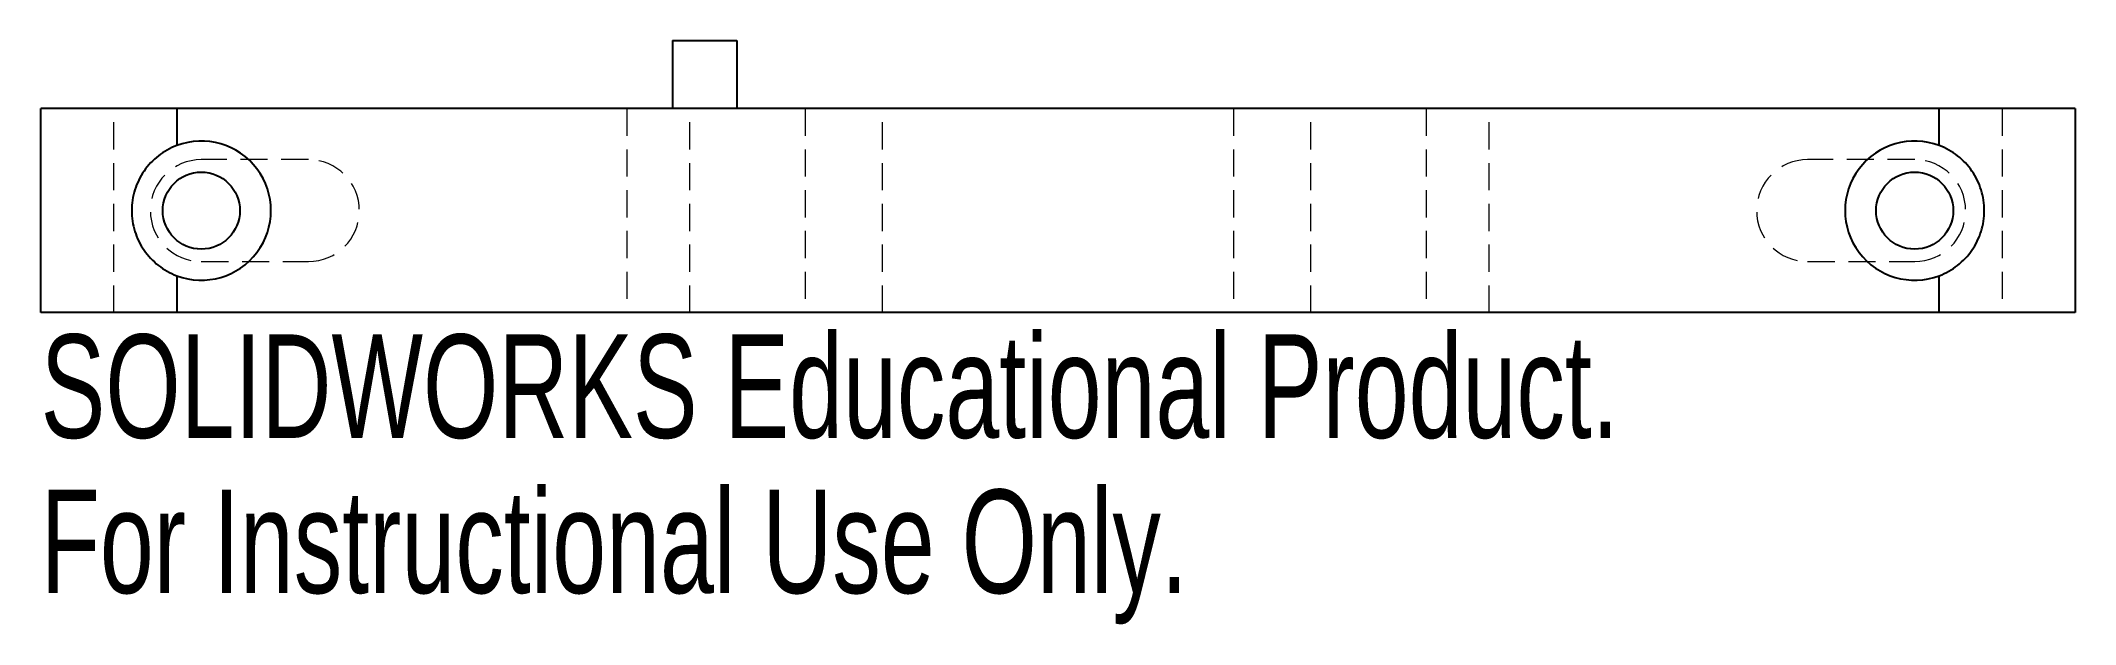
# Model space of a CAD drawing. Header units: millimetres. Extents: x -47.5 to 47.5, y -19.3 to 7.9.
import ezdxf

# ---------------------------------------------------------------- set-up
doc = ezdxf.new("R2010")
doc.units = ezdxf.units.MM
doc.linetypes.add('HIDDEN', pattern=[1.905, 1.27, -0.635])
doc.styles.add('SLDTEXTSTYLE0', font='TXT', dxfattribs={"width": 0.7})

msp = doc.modelspace()

# ---------------------------------------------------------------- linework, layer by layer
at = {"color": 7, "linetype": 'Continuous', "lineweight": 25}
for p, q in [((-18, 7.938), (-18, 4.763)), ((-18, 7.938), (-15, 7.938)), ((-15, 7.938), (-15, 4.763)), ((47.5, 4.763), (-47.5, 4.763)), ((-47.5, -4.763), (-47.5, 4.763)), ((-41.15, 4.763), (-41.15, 3.04)), ((41.15, 3.04), (41.15, 4.763)), ((47.5, 4.763), (47.5, -4.763)), ((-41.15, -3.04), (-41.15, -4.763)), ((41.15, -4.763), (41.15, -3.04)), ((47.5, -4.763), (-47.5, -4.763))]:
    msp.add_line(p, q, dxfattribs=at)
at = {"color": 7, "linetype": 'HIDDEN', "lineweight": 18}
for p, q in [((-44.087, -4.763), (-44.087, 4.763)), ((-20.13, 4.763), (-20.13, -4.763)), ((-17.193, -4.763), (-17.193, 4.763)), ((-11.8, 4.763), (-11.8, -4.763)), ((-8.2, -4.763), (-8.2, 4.763)), ((8.2, 4.763), (8.2, -4.763)), ((11.8, -4.763), (11.8, 4.763)), ((17.193, 4.763), (17.193, -4.763)), ((20.13, -4.763), (20.13, 4.763)), ((44.087, 4.763), (44.087, -4.763)), ((-35, 2.381), (-40, 2.381)), ((40, 2.381), (35, 2.381)), ((-40, -2.381), (-35, -2.381)), ((35, -2.381), (40, -2.381))]:
    msp.add_line(p, q, dxfattribs=at)
at = {"color": 7, "linetype": 'Continuous', "lineweight": 25}
for centre in [(-40, 0), (40, 0)]:
    msp.add_circle(centre, 1.8, dxfattribs=at)
for centre, start, end in [((-40, 0), 249.27726, 110.72274), ((40, 0), 69.27726, 290.72274)]:
    msp.add_arc(centre, 3.25, start, end, dxfattribs=at)
at = {"color": 7, "linetype": 'HIDDEN', "lineweight": 18}
for centre, start, end in [((-40, 0), 90, 270), ((-35, 0), 270, 90), ((35, 0), 90, 270), ((40, 0), 270, 90)]:
    msp.add_arc(centre, 2.381, start, end, dxfattribs=at)
at = {"color": 7, "linetype": 'Continuous', "lineweight": 25}
for points in [[(-41.15, 3.04), (-41.461, 2.922), (-41.745, 2.761), (-42.263, 2.356), (-42.487, 2.117), (-42.766, 1.714), (-42.849, 1.572), (-42.992, 1.28), (-43.052, 1.129), (-43.15, 0.817), (-43.188, 0.654), (-43.237, 0.33), (-43.25, 0.167), (-43.25, -0.161), (-43.238, -0.327), (-43.188, -0.653), (-43.151, -0.812), (-43.005, -1.28), (-42.859, -1.579), (-42.49, -2.113), (-42.262, -2.356), (-41.879, -2.657), (-41.743, -2.748), (-41.457, -2.91), (-41.305, -2.981), (-41.15, -3.04)], [(41.15, -3.04), (41.461, -2.922), (41.745, -2.761), (42.263, -2.356), (42.487, -2.117), (42.766, -1.714), (42.849, -1.572), (42.992, -1.28), (43.052, -1.129), (43.15, -0.817), (43.188, -0.654), (43.237, -0.33), (43.25, -0.167), (43.25, 0.161), (43.238, 0.327), (43.188, 0.653), (43.151, 0.812), (43.005, 1.28), (42.859, 1.579), (42.49, 2.113), (42.262, 2.356), (41.879, 2.657), (41.743, 2.748), (41.457, 2.91), (41.305, 2.981), (41.15, 3.04)]]:
    msp.add_open_spline(points, degree=3, knots=[0, 0, 0, 0, 0.125, 0.125, 0.25, 0.25, 0.3125, 0.3125, 0.375, 0.375, 0.4375, 0.4375, 0.5, 0.5, 0.5625, 0.5625, 0.625, 0.625, 0.75, 0.75, 0.875, 0.875, 0.9375, 0.9375, 1, 1, 1, 1], dxfattribs=at)

# ---------------------------------------------------------------- texts
at = {"color": 7, "linetype": 'Continuous', "char_height": 4.83362, "attachment_point": 1, "style": 'SLDTEXTSTYLE0'}
for s, insert in [('SOLIDWORKS Educational Product.', (-47.5, -5.782)), ('For Instructional Use Only.', (-47.5, -13.032))]:
    msp.add_mtext(s, dxfattribs=dict(at, insert=insert))

doc.saveas('drawing.dxf')
